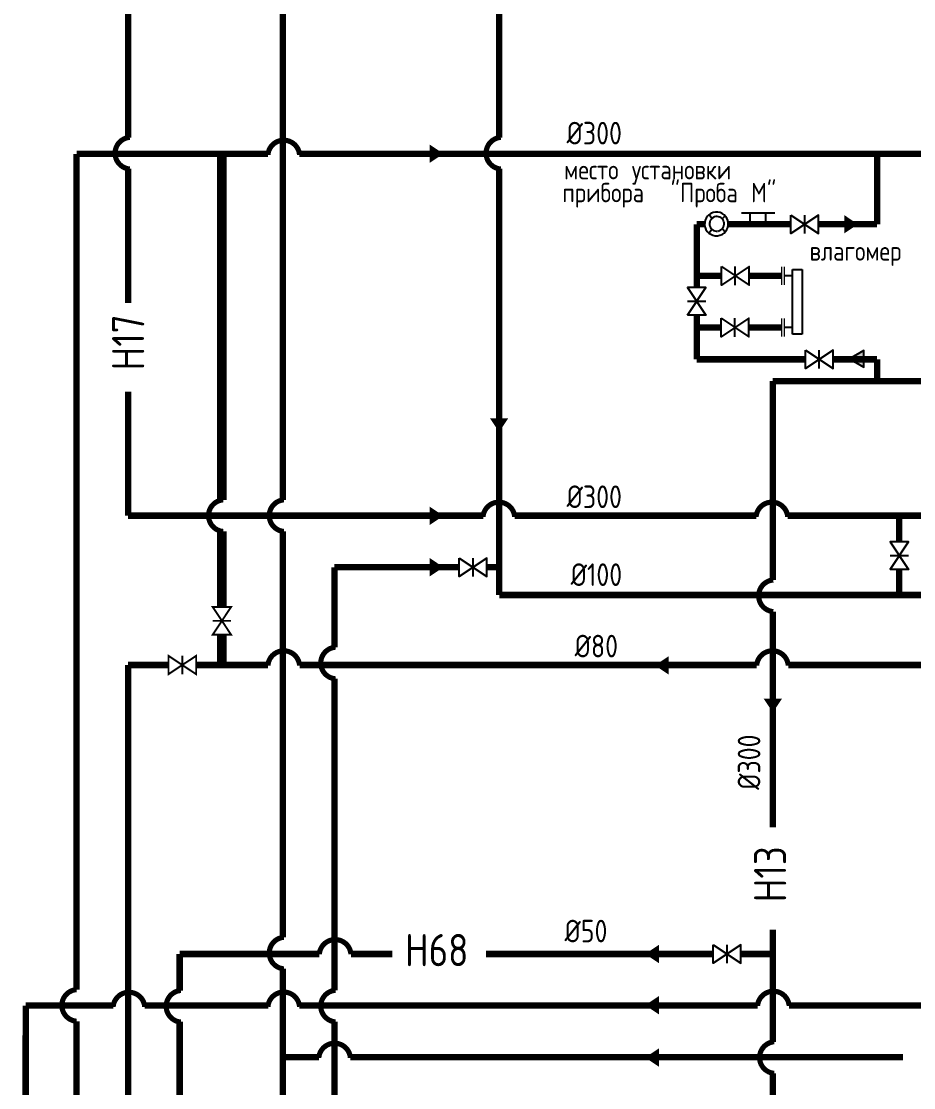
# Model space of a CAD drawing. Extents: x 0 to 118900, y 0 to 84100.
# Drawn here: x 95850 to 109688, y 28898 to 45439 of the extents above; entities that cross this region are included whole.
import ezdxf

# ---------------------------------------------------------------- set-up
doc = ezdxf.new("R2010")
doc.units = 0
doc.header["$LTSCALE"] = 1000
doc.layers.get('0').update_dxf_attribs({"linetype": 'CONTINUOUS'})
doc.layers.add('LAYER2', color=7, linetype='CONTINUOUS')
doc.layers.add('НЕФТЬ', color=14, linetype='CONTINUOUS')
doc.styles.get("Standard").update_dxf_attribs({"font": 'txt.shx', "width": 0.75})

msp = doc.modelspace()

# ---------------------------------------------------------------- hatches: boundary and pattern name
h = msp.add_hatch(color=7)
h.paths.add_polyline_path([(108704.605695036, 40196.03081182225), (108916.0148150866, 40073.97369945201), (108916.0148150866, 40196.03081182235)])
h.paths.add_polyline_path([(108691.0519317155, 40203.85608072395), (108704.605695036, 40196.03081182225), (108916.0148150866, 40196.03081182225), (108916.0148150866, 40333.73846199598)])

# ---------------------------------------------------------------- linework, layer by layer
for p, q in [((107534.0678992337, 42461.75329373183), (107016.8805587928, 42461.75329373183)), ((107151.0874181727, 42291.18429531846), (107151.0874181727, 42461.75329373183)), ((107396.5876655698, 42291.18429531846), (107396.5876655698, 42461.75329373183)), ((107809.1961438781, 40585.08598474596), (107809.1961438781, 41589.02590468611)), ((107809.1961438781, 41589.02590468611), (107957.4674845124, 41589.02590468611)), ((107957.4674845124, 41589.02590468611), (107957.4674845124, 40585.08598474596)), ((107809.1961438781, 41490.25372694811), (107685.6366685783, 41490.25372694811)), ((107809.1961438781, 40691.81182438725), (107685.6366685783, 40691.81182438725)), ((107957.4674845124, 40585.08598474596), (107809.1961438781, 40585.08598474596))]:
    msp.add_line(p, q)
at = {"color": 7, "const_width": 100}
for points in [[(97506.11038356839, 56727.51695812577), (97506.11038356839, 43635.7987188941)], [(96706.11038356839, 43382.23611596666), (96706.11038356839, 30419.61450602753)], [(97506.11038356839, 43151.57954898734), (97506.11038356839, 41068.84140909032)], [(97506.11038356839, 39696.18321576962), (97506.11038356839, 37771.04740778932)], [(98306.11038356839, 30971.2860005511), (98306.11038356839, 30402.11032123613)], [(96706.11038356839, 29929.01547561539), (96706.11038356839, 19529.11898523798)], [(98306.11038356839, 29919.72822380083), (98306.11038356839, 19511.61480044657)]]:
    msp.add_lwpolyline(points, dxfattribs=at)
at = {"color": 6, "const_width": 100}
for points in [[(99906.11038356839, 47054.39795598836), (99906.11038356839, 38015.00844541184)], [(99906.11038356839, 37527.97819392663), (99906.11038356839, 31229.80348084475)], [(99906.11038356839, 30742.77322935954), (99906.11038356839, 16573.46894242677)], [(95918.53008092701, 30171.63095109516), (95899.9666632559, 11185.98790542991)], [(97276.94881896669, 30171.63095109515), (95918.53008092701, 30171.63095109515)], [(99678.57984037815, 30171.63095109515), (97760.4793957572, 30171.63095109515)], [(107267.8302644866, 30171.63095109515), (100160.0075752191, 30171.63095109515)], [(114735.5295679244, 30171.63095109515), (107757.5916438293, 30171.63095109515)], [(100463.9908066092, 29371.63095109515), (99906.11038356839, 29371.63095109515)], [(109521.168733557, 29371.63095109515), (100952.2752606574, 29371.63095109515)]]:
    msp.add_lwpolyline(points, dxfattribs=at)
for points, const_width in [([(99675.60216863951, 43382.23611596666), (96706.11038356839, 43382.23611596666)], 100), ([(109810.0632533678, 43382.23611596666), (100162.9852469577, 43382.23611596666)], 100), ([(109120.7617598465, 43354.74585753346), (109120.7617598465, 42291.18429531846)], 100), ([(106446.38126971, 42291.18429531846), (106324.9055333437, 42291.18429531846)], 100), ([(106324.9055333437, 42291.18429531846), (106324.9055333437, 41309.37690285007)], 100), ([(107785.1087984463, 42291.18429531846), (106814.1700387684, 42291.18429531846)], 100), ([(109120.7617598465, 42291.18429531846), (108214.2486851372, 42291.18429531846)], 100), ([(106705.7500720195, 41491.36349105472), (106329.8820313078, 41491.36349105472)], 100), ([(107642.1824168758, 41491.36349105472), (107134.8899587104, 41491.36349105472)], 100), ([(107642.1824168758, 41633.92451733799), (107642.1824168758, 41348.80246477145)], 22.5), ([(107683.0912722837, 41633.92451733799), (107683.0912722837, 41348.80246477145)], 22.5), ([(106324.9055333437, 40880.23701615915), (106324.9055333437, 40195.84281246108)], 100), ([(106700.7735740554, 40689.87268917017), (106324.9055333437, 40689.87268917017)], 100), ([(107637.2059189117, 40689.87268917017), (107129.9134607463, 40689.87268917017)], 100), ([(107642.1824168758, 40832.43371545344), (107642.1824168758, 40547.3116628869)], 22.5), ([(107683.0912722837, 40832.43371545344), (107683.0912722837, 40547.3116628869)], 22.5), ([(106324.9055333437, 40195.84281246108), (108010.1842231358, 40195.84281246108)], 100), ([(108439.3241098266, 40195.84281246108), (109120.7617598465, 40195.84281246108)], 100), ([(109120.7617598465, 40195.84281246108), (109120.7617598465, 39858.33581475208)], 100), ([(109811.9142882055, 39858.33581475208), (107503.9287752702, 39858.33581475208)], 100), ([(107503.9287752702, 36772.85468700417), (107503.9287752702, 39858.33581475208)], 100), ([(103012.1615992685, 37771.04740778932), (97506.11038356839, 37771.04740778932)], 100), ([(107246.2832138518, 37771.04740778932), (103498.7254080001, 37771.04740778932)], 100), ([(110040.6880304387, 37771.04740778932), (107732.8470225834, 37771.04740778932)], 100), ([(109464.447643747, 37771.04740778932), (109464.447643747, 37362.99569400106)], 100), ([(109464.447643747, 36933.85580731015), (109464.447643747, 36540.82916860079)], 100), ([(98817.82309589256, 35925.28192163064), (99102.94514845905, 36354.42180832155), (98817.82309589256, 36354.42180832155), (99102.94514845905, 35925.28192163064), (98817.82309589256, 35925.28192163064)], 30), ([(107503.9287752702, 32937.22351683542), (107503.9287752702, 36283.70049728097)], 100), ([(99102.94514845905, 36139.85186497612), (98817.82309589256, 36139.85186497612)], 30), ([(98958.86314241856, 36142.14110593382), (98958.86314241856, 36137.56262401841)], 30), ([(98131.77875988703, 35597.13907112138), (98560.91864657792, 35312.01701855483), (98560.91864657792, 35597.13907112138), (98131.77875988703, 35312.01701855483), (98131.77875988703, 35597.13907112138)], 30), ([(98346.34870323248, 35312.01701855483), (98346.34870323248, 35597.13907112138)], 30), ([(98348.63794419018, 35456.09902459535), (98344.05946227477, 35456.09902459535)], 30), ([(107503.9287752702, 29607.98055914059), (107503.9287752702, 31347.79416774283)], 100), ([(107503.9287752702, 28455.07775129606), (107503.9287752702, 29122.90858056815)], 100)]:
    msp.add_lwpolyline(points, dxfattribs=dict(const_width=const_width))
at = {"color": 14}
for points, const_width in [([(98960.3841221758, 38014.35394028957), (98960.3841221758, 43382.23611596666)], 150), ([(98960.3841221758, 36354.42180832155), (98960.3841221758, 37528.63269904888)], 150), ([(102641.2910176608, 36971.17044327475), (100706.1103835684, 36971.17044327475)], 100), ([(100706.1103835684, 36971.17044327475), (100706.1103835684, 35729.37459307001)], 100), ([(103260.4060825275, 36971.17044327475), (103070.4309043517, 36971.17044327475)], 100), ([(110585.7749861376, 35702.1390382696), (110585.7749861376, 36540.82916860079), (103260.4060825275, 36540.82916860079)], 100), ([(98960.3841221758, 35454.5780448381), (98960.3841221758, 35925.28192163064)], 150), ([(97506.11038356839, 35454.5780448381), (97506.11038356839, 9585.987905429913)], 100), ([(98131.77875988703, 35454.5780448381), (97506.11038356839, 35454.5780448381)], 100), ([(99674.62677564137, 35454.5780448381), (98560.91864657792, 35454.5780448381)], 100), ([(107253.7774680553, 35454.5780448381), (100163.9606399559, 35454.5780448381)], 100), ([(111385.4156852989, 33348.69554810204), (111385.4156852989, 35454.5780448381), (107743.1113323698, 35454.5780448381)], 100), ([(100706.1103835684, 35242.01495530286), (100706.1103835684, 30407.75419797402)], 100), ([(100706.1103835684, 29920.39456020687), (100706.1103835684, 19510.09117758449)], 100)]:
    msp.add_lwpolyline(points, dxfattribs=dict(at, const_width=const_width))
for points in [[(106648.248501853, 42113.66682285864, 396.2261213851139), (106646.3991910902, 42113.49471607513)], [(106656.9045740283, 42186.49906187465, 51.6892435890068), (106648.248501853, 42185.20362602428)]]:
    msp.add_lwpolyline(points, format="xyb")
for points in [[(106559.314880006, 42379.34141073337), (106517.4786111569, 42435.54467212588)], [(106716.5617864914, 42377.40644379689), (106759.8406508993, 42417.75770819674)], [(107785.1087984463, 42433.74532160173), (108214.2486851372, 42148.62326903519), (108214.2486851372, 42433.74532160173), (107785.1087984463, 42148.62326903519), (107785.1087984463, 42433.74532160173)], [(107999.6787417918, 42148.62326903519), (107999.6787417918, 42433.74532160173)], [(106559.314880006, 42211.67859869062), (106517.4786111569, 42155.4753372981)], [(106728.1030497843, 42214.56077996201), (106767.0541275159, 42174.20975776228)], [(106705.7500720195, 41633.92451733799), (107134.8899587104, 41348.80246477145), (107134.8899587104, 41633.92451733799), (106705.7500720195, 41348.80246477145), (106705.7500720195, 41633.92451733799)], [(106920.320015365, 41348.80246477145), (106920.320015365, 41633.92451733799)], [(106182.3445070604, 40880.23701615915), (106467.466559627, 41309.37690285007), (106182.3445070604, 41309.37690285007), (106467.466559627, 40880.23701615915), (106182.3445070604, 40880.23701615915)], [(106467.466559627, 41094.80695950463), (106182.3445070604, 41094.80695950463)], [(106323.3845535865, 41097.09620046234), (106323.3845535865, 41092.51771854693)], [(106700.7735740554, 40832.43371545344), (107129.9134607463, 40547.3116628869), (107129.9134607463, 40832.43371545344), (106700.7735740554, 40547.3116628869), (106700.7735740554, 40832.43371545344)], [(106917.6327583586, 40691.39366892741), (106913.0542764432, 40691.39366892741)], [(106915.3435174009, 40547.3116628869), (106915.3435174009, 40832.43371545344)], [(108010.1842231358, 40336.88285898711), (108439.3241098266, 40051.76080642056), (108439.3241098266, 40336.88285898711), (108010.1842231358, 40051.76080642056), (108010.1842231358, 40336.88285898711)], [(108224.7541664812, 40051.76080642056), (108224.7541664812, 40336.88285898711)], [(109321.8866174637, 36933.85580731015), (109607.0086700302, 37362.99569400106), (109321.8866174637, 37362.99569400106), (109607.0086700302, 36933.85580731015), (109321.8866174637, 36933.85580731015)], [(102641.2910176608, 37113.73146955802), (103070.4309043517, 36828.60941699148), (103070.4309043517, 37113.73146955802), (102641.2910176608, 36828.60941699148), (102641.2910176608, 37113.73146955802)], [(102855.8609610063, 36828.60941699148), (102855.8609610063, 37113.73146955802)], [(109607.0086700302, 37148.42575065563), (109321.8866174637, 37148.42575065563)], [(109462.9266639897, 37150.71499161333), (109462.9266639897, 37146.13650969793)], [(102858.150201964, 36972.691423032), (102853.5717200486, 36972.691423032)], [(106581.1268809542, 31113.84702683437), (107010.2667676451, 30828.72497426782), (107010.2667676451, 31113.84702683437), (106581.1268809542, 30828.72497426782), (106581.1268809542, 31113.84702683437)], [(106795.6968242997, 30828.72497426782), (106795.6968242997, 31113.84702683437)], [(106797.9860652574, 30972.80698030833), (106793.407583342, 30972.80698030833)]]:
    msp.add_lwpolyline(points)
at = {"color": 7}
msp.add_lwpolyline([(108691.0519317155, 40203.85608072395), (108916.0148150866, 40073.97369945201), (108916.0148150866, 40333.73846199598)], close=True, dxfattribs=at)
at = {"color": 0, "const_width": 100}
for points in [[(100471.5542884433, 30971.28600055109), (98306.11038356839, 30971.28600055109)], [(101601.3689471978, 30971.28600055109), (100962.5433276432, 30971.28600055109)], [(106581.1268809542, 30971.28600055109), (103054.8925782852, 30971.28600055109)], [(107503.9287752702, 30971.28600055109), (107010.2667676451, 30971.28600055109)]]:
    msp.add_lwpolyline(points, dxfattribs=at)
at = {"layer": 'LAYER2', "color": 7, "const_width": 80}
for points in [[(97531.92473730166, 43148.34546787625, -0.930729749213274), (97531.92473730166, 43639.0328000052)], [(99673.95004173415, 43366.41696384986, -0.930729749213274), (100164.6373738631, 43366.41696384986)], [(103010.0998375698, 37752.36843335337, -0.930729749213274), (103500.7871696988, 37752.36843335337)], [(107244.2214521532, 37752.36843335337, -0.930729749213274), (107734.9087842821, 37752.36843335337)], [(107512.4983886433, 36282.9339260781, -0.930729749213274), (107512.4983886433, 36773.62125820704)], [(100471.2232162688, 30967.16327120931, -0.930729749213274), (100961.9105483977, 30967.16327120931)], [(96706.71448068705, 29928.97132475699, -0.930729749213274), (96706.71448068705, 30419.65865688593)], [(98324.67312429438, 29915.575606454, -0.930729749213274), (98324.67312429438, 30406.26293858295)], [(107527.295658318, 29120.10090378991, -0.930729749213274), (107527.295658318, 29610.78823591885)]]:
    msp.add_lwpolyline(points, format="xyb", dxfattribs=at)
at = {"layer": 'LAYER2', "color": 14, "const_width": 80}
for points in [[(103285.3819235145, 43148.34546787625, -0.930729749213274), (103285.3819235145, 43639.0328000052)], [(98981.78179735871, 37526.14965360476, -0.930729749213274), (98981.78179735871, 38016.83698573371)], [(100722.0148186876, 35240.35110812196, -0.930729749213274), (100722.0148186876, 35731.03844025091)], [(99673.95004173415, 35446.86119034604, -0.930729749213274), (100164.6373738631, 35446.86119034604)], [(107253.1007341481, 35446.86119034604, -0.930729749213274), (107743.7880662771, 35446.86119034604)], [(100722.0148186876, 29918.73071302597, -0.930729749213274), (100722.0148186876, 30409.41804515492)]]:
    msp.add_lwpolyline(points, format="xyb", dxfattribs=at)
at = {"layer": 'LAYER2', "color": 6, "const_width": 80}
for points in [[(99923.19064141286, 37526.14965360476, -0.930729749213274), (99923.19064141286, 38016.83698573371)], [(99923.19064141286, 30740.94468903767, -0.930729749213274), (99923.19064141286, 31231.63202116662)], [(97273.37044129748, 30149.98158052471, -0.930729749213274), (97764.05777342642, 30149.98158052471)], [(99673.95004173415, 30152.9865286024, -0.930729749213274), (100164.6373738631, 30152.9865286024)], [(107267.3672880935, 30166.07027287592, -0.930729749213274), (107758.0546202224, 30166.07027287592)], [(100462.7893675688, 29359.27816695484, -0.930729749213274), (100953.4766996977, 29359.27816695484)]]:
    msp.add_lwpolyline(points, format="xyb", dxfattribs=at)
at = {"layer": 'НЕФТЬ', "const_width": 100}
for points in [[(103260.4060825275, 60533.08402705487), (103260.4060825275, 43635.94767566024)], [(103260.4060825275, 43151.43059222122), (103260.4060825275, 36540.82916860079)]]:
    msp.add_lwpolyline(points, dxfattribs=at)
at = {"layer": 'НЕФТЬ', "color": 0}
for points in [[(102395.7085898746, 43385.35285697426, 0, 285, 0), (102182.7085898746, 43385.35285697426, 285, 285, 0)], [(108824.472938015, 42291.18429531846, 0, 285, 0), (108611.472938015, 42291.18429531846, 285, 285, 0)], [(103259.083946538, 39069.96256470965, 0, 285, 0), (103259.083946538, 39282.96256470965, 285, 285, 0)], [(102395.7085898746, 37768.117996858, 0, 285, 0), (102182.7085898746, 37768.117996858, 285, 285, 0)], [(107503.9287752702, 34719.33868857686, 0, 285, 0), (107503.9287752702, 34932.33868857686, 285, 285, 0)], [(105525.0737858465, 30971.29263962171, 0, 285, 0), (105738.0737858465, 30971.29263962171, 285, 285, 0)]]:
    msp.add_lwpolyline(points, format="xyseb", dxfattribs=at)
at = {"layer": 'НЕФТЬ', "color": 14}
for points in [[(102395.7085898746, 36971.17044327475, 0, 285, 0), (102182.7085898746, 36971.17044327475, 285, 285, 0)], [(105676.2388932056, 35448.75941912961, 0, 285, 0), (105889.2388932056, 35448.75941912961, 285, 285, 0)]]:
    msp.add_lwpolyline(points, format="xyseb", dxfattribs=at)
at = {"layer": 'НЕФТЬ', "color": 6}
for points in [[(105525.0737858465, 30176.61235748531, 0, 285, 0), (105738.0737858465, 30176.61235748531, 285, 285, 0)], [(105525.0737858465, 29365.42358298218, 0, 285, 0), (105738.0737858465, 29365.42358298218, 285, 285, 0)]]:
    msp.add_lwpolyline(points, format="xyseb", dxfattribs=at)

# ---------------------------------------------------------------- texts
at = {"color": 7, "width": 0.8}
for s, p in [('%%C300', (104306.6169470144, 43529.51291962023)), ('%%C300', (104306.6169470144, 37889.45015726742)), ('%%C100', (104369.6090564224, 36680.86519494193)), ('%%C80', (104430.8949443565, 35572.9957943309)), ('%%C50', (104274.122500867, 31152.25141546514))]:
    msp.add_text(s, height=350, dxfattribs=at).set_placement(p)
at = {"width": 0.8}
for s, height, p in [('место установки ', 300, (104267.5994451362, 42987.14794729515)), ('прибора  "Проба М"', 300, (104239.2709419251, 42632.27561831789)), ('влагомер', 300, (108074.1323167795, 41726.70110744615)), ('Н68', 500, (101797.9943550368, 30782.39863296068))]:
    msp.add_text(s, height=height, dxfattribs=at).set_placement(p)
for s, p in [('Н17', (97755.98432593815, 40023.26002908411)), ('Н13', (107711.7646724824, 31772.33082721531))]:
    msp.add_text(s, height=500, rotation=90, dxfattribs=at).set_placement(p)
at = {"color": 7, "width": 0.8}
msp.add_text('%%C300', height=350, rotation=90, dxfattribs=at).set_placement((107310.6849193888, 33518.81243713632))

doc.saveas('drawing.dxf')
